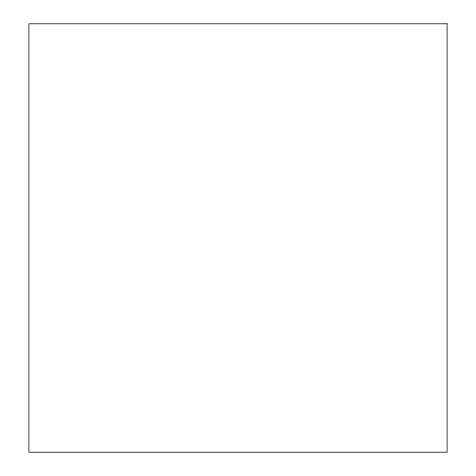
<?xml version="1.0" encoding="UTF-8"?>
<svg xmlns="http://www.w3.org/2000/svg" width="476" height="476" viewBox="0 0 476 476"><rect width="100%" height="100%" fill="white"/><g stroke="black" fill="none" stroke-linecap="round" stroke-linejoin="round"><path stroke-width="0.71" d="M447.095 23.8L28.905 23.8L28.905 452.2L447.095 452.2L447.095 23.8"/></g></svg>
